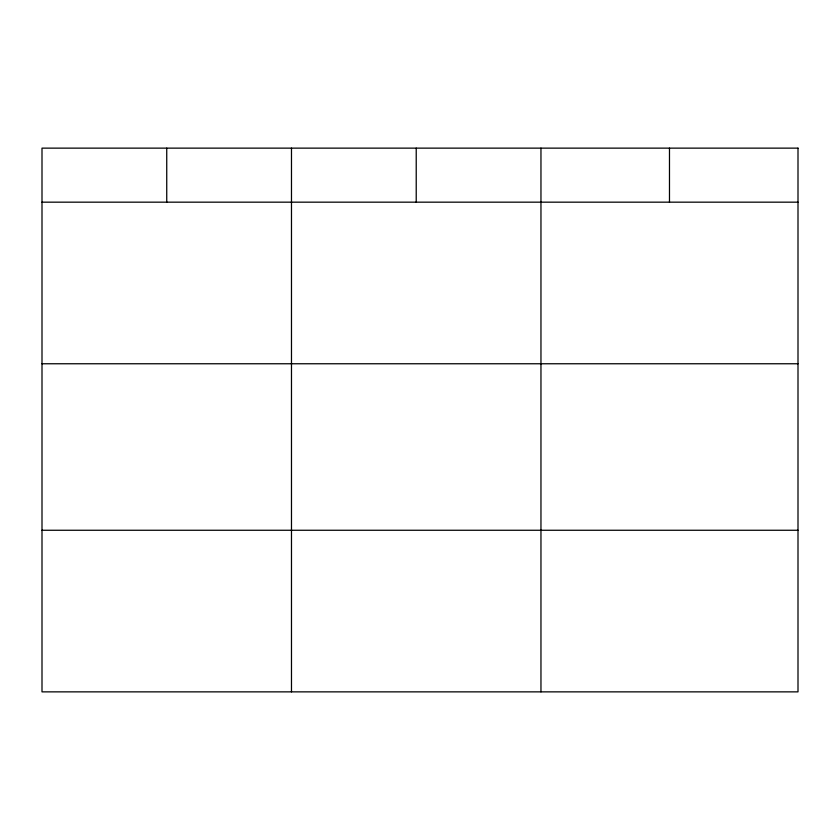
<?xml version="1.0" encoding="UTF-8"?>
<svg xmlns="http://www.w3.org/2000/svg" width="840" height="840" viewBox="0 0 840 840"><rect width="100%" height="100%" fill="white"/><g stroke="black" fill="none" stroke-linecap="round" stroke-linejoin="round"><path stroke-width="1.26" d="M42 202.167L798 202.167M42 363.762L798 363.762M42 530.26L798 530.26M669.48 148.134L669.48 202.167M540.96 148.134L540.96 691.866M416.22 148.134L416.22 202.167M291.48 148.134L291.48 691.866M166.74 148.134L166.74 202.167M798 148.134L42 148.134L42 691.866L798 691.866L798 148.134"/></g></svg>
